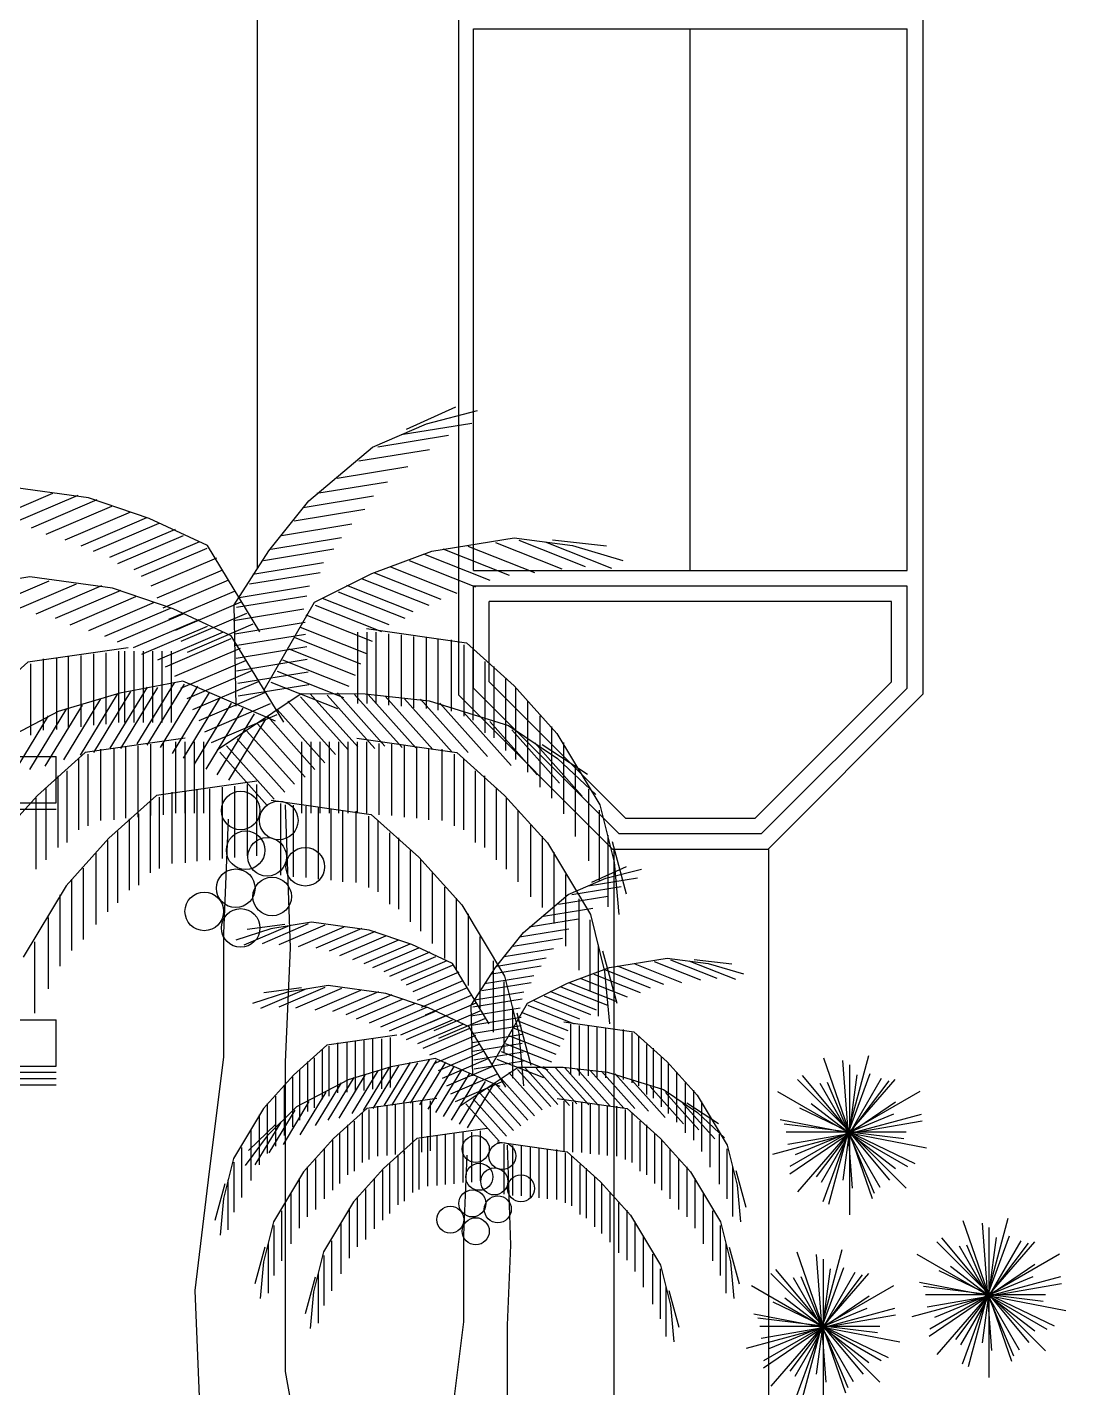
# Model space of a CAD drawing. Header units: millimetres. Extents: x 2200 to 2403, y 2380 to 2511.
# Drawn here: x 2346.65 to 2350.004, y 2467.179 to 2471.573 of the extents above; entities that cross this region are included whole.
import ezdxf

# ---------------------------------------------------------------- set-up
doc = ezdxf.new("R2010")
doc.units = ezdxf.units.MM

msp = doc.modelspace()

# ---------------------------------------------------------------- linework, layer by layer
for p, q in [((2347.39394, 2469.82433), (2347.39394, 2474.66758)), ((2348.04394, 2469.41512), (2348.04394, 2474.66758)), ((2349.54394, 2469.42003), (2349.54394, 2474.66758)), ((2348.54149, 2468.91758), (2348.04394, 2469.41512)), ((2349.04149, 2468.91758), (2349.54394, 2469.42003)), ((2349.04149, 2468.91758), (2348.54149, 2468.91758)), ((2348.54394, 2468.91758), (2348.54394, 2465.76758)), ((2349.04394, 2468.91758), (2349.04394, 2465.76758))]:
    msp.add_line(p, q)
at = {"color": 1}
for p, q in [((2348.09149, 2471.56757), (2349.49149, 2471.56757)), ((2348.09149, 2469.81757), (2348.09149, 2471.56757)), ((2348.79149, 2469.81757), (2348.79149, 2471.56757)), ((2349.49149, 2469.81757), (2349.49149, 2471.56757)), ((2348.09149, 2469.81757), (2349.49149, 2469.81757))]:
    msp.add_line(p, q, dxfattribs=at)
at = {"color": 4}
for p, q in [((2347.87512, 2470.27421), (2348.03462, 2470.34707)), ((2347.93977, 2470.29191), (2348.10424, 2470.33439)), ((2347.76509, 2470.21656), (2347.93977, 2470.29191)), ((2347.85793, 2470.2572), (2348.08559, 2470.29442)), ((2347.78238, 2470.21748), (2348.01004, 2470.2547)), ((2347.55978, 2470.04263), (2347.76509, 2470.21656)), ((2347.72145, 2470.17193), (2347.94911, 2470.20915)), ((2347.65117, 2470.11665), (2347.87884, 2470.15387)), ((2347.58536, 2470.06756), (2347.81302, 2470.10479)), ((2346.73144, 2470.06646), (2346.51937, 2469.97567)), ((2346.84828, 2470.05306), (2346.58169, 2470.08962)), ((2346.81332, 2470.06038), (2346.60125, 2469.96958)), ((2347.54085, 2470.02197), (2347.76851, 2470.05919)), ((2346.87535, 2470.0458), (2346.66328, 2469.955)), ((2346.92249, 2470.02484), (2346.71042, 2469.93405)), ((2347.04418, 2469.98625), (2346.84828, 2470.05306)), ((2347.43036, 2469.8811), (2347.55978, 2470.04263)), ((2347.51232, 2469.97898), (2347.73998, 2470.0162)), ((2346.9831, 2470.00671), (2346.77103, 2469.91592)), ((2347.0352, 2469.98788), (2346.82313, 2469.89709)), ((2347.232, 2469.89923), (2347.04418, 2469.98625)), ((2347.07525, 2469.96976), (2346.86319, 2469.87897)), ((2347.12736, 2469.95093), (2346.91529, 2469.86014)), ((2347.15394, 2469.92999), (2346.94187, 2469.8392)), ((2347.47091, 2469.93115), (2347.69857, 2469.96838)), ((2347.20604, 2469.91116), (2346.99398, 2469.82037)), ((2347.23015, 2469.88915), (2347.01808, 2469.79836)), ((2347.40163, 2469.62025), (2347.232, 2469.89923)), ((2347.41299, 2469.85052), (2347.64065, 2469.88774)), ((2347.43706, 2469.8873), (2347.66472, 2469.92452)), ((2347.95695, 2469.88033), (2348.22248, 2469.92394)), ((2347.99171, 2469.88857), (2348.20611, 2469.80344)), ((2348.0734, 2469.89682), (2348.2878, 2469.81169)), ((2348.1621, 2469.90811), (2348.3765, 2469.82297)), ((2348.22248, 2469.92394), (2348.41104, 2469.89875)), ((2348.23777, 2469.91584), (2348.45217, 2469.83071)), ((2348.323, 2469.91107), (2348.5374, 2469.82593)), ((2348.34649, 2469.91682), (2348.52076, 2469.8973)), ((2348.41104, 2469.89875), (2348.57395, 2469.85062)), ((2347.26098, 2469.85828), (2347.04891, 2469.76748)), ((2347.31859, 2469.70687), (2347.43036, 2469.8811)), ((2347.37913, 2469.80666), (2347.6068, 2469.84388)), ((2347.7629, 2469.80834), (2347.95695, 2469.88033)), ((2347.88352, 2469.85015), (2348.09792, 2469.76501)), ((2347.93009, 2469.87235), (2348.14449, 2469.78721)), ((2346.65865, 2469.79742), (2346.47083, 2469.76723)), ((2346.92524, 2469.76086), (2346.65865, 2469.79742)), ((2347.28047, 2469.81961), (2347.06841, 2469.72881)), ((2347.36794, 2469.77472), (2347.59561, 2469.81194)), ((2347.57745, 2469.71637), (2347.7629, 2469.80834)), ((2347.77183, 2469.81021), (2347.98623, 2469.72508)), ((2347.82341, 2469.83042), (2348.03781, 2469.74528)), ((2346.71943, 2469.78319), (2346.50737, 2469.69239)), ((2346.8084, 2469.77426), (2346.59633, 2469.68347)), ((2346.89028, 2469.76818), (2346.67821, 2469.67738)), ((2346.95231, 2469.75359), (2346.74024, 2469.6628)), ((2347.12114, 2469.69405), (2346.92524, 2469.76086)), ((2347.30032, 2469.78696), (2347.08825, 2469.69617)), ((2347.31875, 2469.75078), (2347.10668, 2469.65998)), ((2347.33409, 2469.73087), (2347.56175, 2469.76809)), ((2347.68069, 2469.77084), (2347.89509, 2469.6857)), ((2347.73227, 2469.79104), (2347.94667, 2469.70591)), ((2346.99945, 2469.73264), (2346.78738, 2469.64184)), ((2347.06006, 2469.71451), (2346.84799, 2469.62372)), ((2347.33966, 2469.71565), (2347.12759, 2469.62486)), ((2347.32522, 2469.38043), (2347.31859, 2469.70687)), ((2347.32557, 2469.69936), (2347.55323, 2469.73659)), ((2347.41528, 2469.43299), (2347.57745, 2469.71637)), ((2347.60308, 2469.72899), (2347.81748, 2469.64385)), ((2347.65467, 2469.7492), (2347.86907, 2469.66406)), ((2347.11216, 2469.69568), (2346.90009, 2469.60488)), ((2347.15221, 2469.67756), (2346.94015, 2469.58677)), ((2347.30896, 2469.60703), (2347.12114, 2469.69405)), ((2347.35809, 2469.67946), (2347.14602, 2469.58867)), ((2347.31612, 2469.65676), (2347.54378, 2469.69398)), ((2347.54957, 2469.67467), (2347.76397, 2469.58953)), ((2347.57957, 2469.70635), (2347.79397, 2469.62122)), ((2347.20432, 2469.65873), (2346.99225, 2469.56794)), ((2347.2309, 2469.63779), (2347.01883, 2469.547)), ((2347.283, 2469.61896), (2347.07094, 2469.52816)), ((2347.379, 2469.64434), (2347.16693, 2469.55355)), ((2347.32043, 2469.61367), (2347.54809, 2469.65089)), ((2347.53111, 2469.6355), (2347.74551, 2469.55036)), ((2347.7163, 2469.61895), (2347.7163, 2469.38826)), ((2347.74525, 2469.63027), (2348.06848, 2469.58413)), ((2347.7463, 2469.61895), (2347.7463, 2469.38826)), ((2347.7763, 2469.61895), (2347.7763, 2469.38826)), ((2347.3071, 2469.59695), (2347.09504, 2469.50616)), ((2347.47859, 2469.32804), (2347.30896, 2469.60703)), ((2347.32121, 2469.57548), (2347.54887, 2469.6127)), ((2347.51213, 2469.60234), (2347.72653, 2469.5172)), ((2347.81682, 2469.61355), (2347.81682, 2469.38286)), ((2347.85734, 2469.61085), (2347.85734, 2469.38016)), ((2347.89786, 2469.60545), (2347.89786, 2469.37477)), ((2347.93838, 2469.60275), (2347.93838, 2469.37207)), ((2347.9762, 2469.59735), (2347.9762, 2469.36667)), ((2348.01942, 2469.59466), (2348.01942, 2469.36397)), ((2348.05994, 2469.57846), (2348.05994, 2469.34778)), ((2348.06848, 2469.58413), (2348.22239, 2469.44572)), ((2346.97566, 2469.56875), (2346.65243, 2469.52261)), ((2346.70148, 2469.53314), (2346.70148, 2469.30245)), ((2346.7447, 2469.53584), (2346.7447, 2469.30515)), ((2346.78252, 2469.54124), (2346.78252, 2469.31055)), ((2346.82304, 2469.54394), (2346.82304, 2469.31325)), ((2346.86356, 2469.54933), (2346.86356, 2469.31865)), ((2346.90408, 2469.55203), (2346.90408, 2469.32135)), ((2346.9446, 2469.55743), (2346.9446, 2469.32675)), ((2346.9646, 2469.55743), (2346.9646, 2469.32675)), ((2346.9946, 2469.55743), (2346.9946, 2469.32675)), ((2347.0246, 2469.55743), (2347.0246, 2469.32675)), ((2347.0546, 2469.55743), (2347.0546, 2469.32675)), ((2347.0846, 2469.55743), (2347.0846, 2469.32675)), ((2347.1146, 2469.55743), (2347.1146, 2469.32675)), ((2347.33794, 2469.56608), (2347.12587, 2469.47528)), ((2347.32508, 2469.53505), (2347.55274, 2469.57227)), ((2347.32629, 2469.49419), (2347.55395, 2469.53141)), ((2347.49467, 2469.56567), (2347.70907, 2469.48054)), ((2348.08966, 2469.56497), (2348.08966, 2469.33428)), ((2346.65243, 2469.52261), (2346.49851, 2469.3842)), ((2346.66096, 2469.51694), (2346.66096, 2469.28626)), ((2347.35743, 2469.52741), (2347.14536, 2469.43661)), ((2347.37728, 2469.49476), (2347.16521, 2469.40397)), ((2347.33017, 2469.45377), (2347.55783, 2469.49099)), ((2347.45724, 2469.49334), (2347.67164, 2469.40821)), ((2347.4747, 2469.53001), (2347.6891, 2469.44487)), ((2348.12748, 2469.52448), (2348.12748, 2469.29379)), ((2348.15719, 2469.50828), (2348.15719, 2469.2776)), ((2347.1522, 2469.46055), (2346.94877, 2469.42228)), ((2347.12414, 2469.45519), (2347.00427, 2469.25809)), ((2347.15654, 2469.45128), (2347.03667, 2469.25418)), ((2347.19958, 2469.44406), (2347.07971, 2469.24696)), ((2347.45234, 2469.33201), (2347.1522, 2469.46055)), ((2347.39571, 2469.45858), (2347.18364, 2469.36778)), ((2347.33138, 2469.41291), (2347.55904, 2469.45013)), ((2347.43726, 2469.45768), (2347.65167, 2469.37254)), ((2348.19501, 2469.4678), (2348.19501, 2469.23711)), ((2348.22239, 2469.44572), (2348.36092, 2469.29193)), ((2346.94877, 2469.42228), (2346.7505, 2469.36286)), ((2346.88716, 2469.40345), (2346.76729, 2469.20635)), ((2346.94051, 2469.41839), (2346.82064, 2469.22129)), ((2346.98364, 2469.42691), (2346.86377, 2469.22982)), ((2347.03699, 2469.44185), (2346.91712, 2469.24475)), ((2347.07079, 2469.44025), (2346.95092, 2469.24315)), ((2347.23791, 2469.4239), (2347.11804, 2469.22681)), ((2347.27302, 2469.40886), (2347.15315, 2469.21177)), ((2347.41662, 2469.42345), (2347.20455, 2469.33266)), ((2347.26324, 2469.23943), (2347.53496, 2469.42046)), ((2347.53238, 2469.41055), (2347.68612, 2469.23857)), ((2347.53496, 2469.42046), (2347.74195, 2469.41986)), ((2347.56352, 2469.42029), (2347.71727, 2469.24831)), ((2347.6187, 2469.41532), (2347.77245, 2469.24334)), ((2347.65165, 2469.42305), (2347.8054, 2469.25107)), ((2347.70683, 2469.41807), (2347.86058, 2469.24609)), ((2347.74195, 2469.41986), (2347.94773, 2469.39753)), ((2347.75078, 2469.41754), (2347.90453, 2469.24556)), ((2347.80596, 2469.41256), (2347.95971, 2469.24058)), ((2347.86855, 2469.40335), (2348.0223, 2469.23137)), ((2347.92013, 2469.40239), (2348.07388, 2469.23041)), ((2348.22743, 2469.43811), (2348.22743, 2469.20742)), ((2346.7505, 2469.36286), (2346.51227, 2469.23775)), ((2346.77675, 2469.37267), (2346.65688, 2469.17557)), ((2346.8273, 2469.38299), (2346.70743, 2469.1859)), ((2347.30905, 2469.39011), (2347.18917, 2469.19302)), ((2347.43505, 2469.38726), (2347.22298, 2469.29647)), ((2347.34647, 2469.37367), (2347.2266, 2469.17658)), ((2347.45735, 2469.36882), (2347.6111, 2469.19684)), ((2347.49137, 2469.39562), (2347.64512, 2469.22364)), ((2347.94773, 2469.39753), (2348.20475, 2469.31788)), ((2347.9825, 2469.38937), (2348.13625, 2469.21739)), ((2348.05927, 2469.36024), (2348.21301, 2469.18826)), ((2348.26525, 2469.39762), (2348.26525, 2469.16694)), ((2346.71779, 2469.3485), (2346.59792, 2469.15141)), ((2347.45596, 2469.35214), (2347.24389, 2469.26135)), ((2347.38249, 2469.35492), (2347.26262, 2469.15783)), ((2347.41992, 2469.33848), (2347.30005, 2469.14138)), ((2347.39355, 2469.32265), (2347.5473, 2469.15067)), ((2347.42556, 2469.34764), (2347.57931, 2469.17566)), ((2348.14366, 2469.3307), (2348.29741, 2469.15872)), ((2348.20475, 2469.31788), (2348.36217, 2469.21107)), ((2348.30577, 2469.34904), (2348.30577, 2469.11835)), ((2348.34358, 2469.31395), (2348.34358, 2469.08326)), ((2347.16036, 2469.27655), (2346.83713, 2469.23041)), ((2347.32774, 2469.27467), (2347.48149, 2469.10269)), ((2347.35975, 2469.29967), (2347.5135, 2469.12769)), ((2347.71446, 2469.27655), (2348.03769, 2469.23041)), ((2348.21481, 2469.3038), (2348.36856, 2469.13182)), ((2348.36092, 2469.29193), (2348.49945, 2469.06124)), ((2346.83713, 2469.23041), (2346.68321, 2469.092)), ((2346.84566, 2469.22474), (2346.84566, 2468.99406)), ((2346.88618, 2469.24094), (2346.88618, 2469.01025)), ((2346.9294, 2469.24364), (2346.9294, 2469.01295)), ((2346.96722, 2469.24904), (2346.96722, 2469.01835)), ((2347.00774, 2469.25173), (2347.00774, 2469.02105)), ((2347.04826, 2469.25713), (2347.04826, 2469.02645)), ((2347.08878, 2469.25983), (2347.08878, 2469.02915)), ((2347.1293, 2469.26523), (2347.1293, 2469.03454)), ((2347.1593, 2469.26523), (2347.1593, 2469.03454)), ((2347.1893, 2469.26523), (2347.1893, 2469.03454)), ((2347.2193, 2469.26523), (2347.2193, 2469.03454)), ((2347.27157, 2469.2317), (2347.42532, 2469.05972)), ((2347.29393, 2469.25169), (2347.44768, 2469.07971)), ((2347.53552, 2469.26523), (2347.53552, 2469.03454)), ((2347.56552, 2469.26523), (2347.56552, 2469.03454)), ((2347.59552, 2469.26523), (2347.59552, 2469.03454)), ((2347.62552, 2469.26523), (2347.62552, 2469.03454)), ((2347.65552, 2469.26523), (2347.65552, 2469.03454)), ((2347.68552, 2469.26523), (2347.68552, 2469.03454)), ((2347.71552, 2469.26523), (2347.71552, 2469.03454)), ((2347.74552, 2469.26523), (2347.74552, 2469.03454)), ((2347.78604, 2469.25983), (2347.78604, 2469.02915)), ((2347.82656, 2469.25713), (2347.82656, 2469.02645)), ((2347.86708, 2469.25173), (2347.86708, 2469.02105)), ((2347.9076, 2469.24904), (2347.9076, 2469.01835)), ((2347.94542, 2469.24364), (2347.94542, 2469.01295)), ((2347.98864, 2469.24094), (2347.98864, 2469.01025)), ((2348.02916, 2469.22474), (2348.02916, 2468.99406)), ((2348.03769, 2469.23041), (2348.19161, 2469.092)), ((2348.28892, 2469.26143), (2348.44267, 2469.08945)), ((2348.3125, 2469.25608), (2348.45967, 2469.16073)), ((2348.3814, 2469.26267), (2348.3814, 2469.03198)), ((2346.81595, 2469.21125), (2346.81595, 2468.98056)), ((2348.05888, 2469.21125), (2348.05888, 2468.98056)), ((2348.36217, 2469.21107), (2348.4864, 2469.09521)), ((2348.41922, 2469.18979), (2348.41922, 2468.95911)), ((2346.74841, 2469.15457), (2346.74841, 2468.92388)), ((2346.77813, 2469.17076), (2346.77813, 2468.94008)), ((2347.39124, 2469.13814), (2347.06801, 2469.092)), ((2348.09669, 2469.17076), (2348.09669, 2468.94008)), ((2348.12641, 2469.15457), (2348.12641, 2468.92388)), ((2346.68321, 2469.092), (2346.54469, 2468.93821)), ((2346.7106, 2469.11408), (2346.7106, 2468.8834)), ((2347.06801, 2469.092), (2346.91409, 2468.95359)), ((2347.11706, 2469.10253), (2347.11706, 2468.87184)), ((2347.16028, 2469.10523), (2347.16028, 2468.87454)), ((2347.1981, 2469.11062), (2347.1981, 2468.87994)), ((2347.23862, 2469.11332), (2347.23862, 2468.88264)), ((2347.27914, 2469.11872), (2347.27914, 2468.88804)), ((2347.31966, 2469.12142), (2347.31966, 2468.89074)), ((2347.36018, 2469.12682), (2347.36018, 2468.89613)), ((2347.39018, 2469.12682), (2347.39018, 2468.89613)), ((2348.16423, 2469.11408), (2348.16423, 2468.8834)), ((2348.19161, 2469.092), (2348.33013, 2468.93821)), ((2348.46244, 2469.11152), (2348.46244, 2468.88083)), ((2346.67818, 2469.08439), (2346.67818, 2468.8537)), ((2347.04682, 2469.07284), (2347.04682, 2468.84215)), ((2347.07654, 2469.08633), (2347.07654, 2468.85565)), ((2347.43741, 2469.07662), (2347.76064, 2469.03049)), ((2347.46847, 2469.0653), (2347.46847, 2468.83462)), ((2347.48359, 2469.06124), (2347.49898, 2468.59987)), ((2347.50899, 2469.0599), (2347.50899, 2468.82922)), ((2347.54951, 2469.05721), (2347.54951, 2468.82652)), ((2347.59003, 2469.05181), (2347.59003, 2468.82112)), ((2347.63055, 2469.04911), (2347.63055, 2468.81842)), ((2348.19664, 2469.08439), (2348.19664, 2468.8537)), ((2348.49945, 2469.06124), (2348.54562, 2468.8767)), ((2343.49394, 2469.04758), (2346.74394, 2469.04758)), ((2346.97929, 2469.01616), (2346.97929, 2468.78547)), ((2347.00901, 2469.03235), (2347.00901, 2468.80167)), ((2347.29889, 2469.01511), (2347.28349, 2468.64601)), ((2347.66837, 2469.04371), (2347.66837, 2468.81303)), ((2347.71159, 2469.04101), (2347.71159, 2468.81033)), ((2347.75211, 2469.02482), (2347.75211, 2468.79413)), ((2347.76064, 2469.03049), (2347.91456, 2468.89208)), ((2347.78182, 2469.01132), (2347.78182, 2468.78064)), ((2348.23446, 2469.0439), (2348.23446, 2468.81322)), ((2348.49756, 2469.04404), (2348.49756, 2468.81335)), ((2346.94147, 2468.97567), (2346.94147, 2468.74498)), ((2347.81964, 2468.97083), (2347.81964, 2468.74015)), ((2348.27498, 2468.99532), (2348.27498, 2468.76463)), ((2348.3128, 2468.96023), (2348.3128, 2468.72955)), ((2348.52457, 2468.96307), (2348.52457, 2468.73238)), ((2346.91409, 2468.95359), (2346.77556, 2468.7998)), ((2346.90906, 2468.94598), (2346.90906, 2468.71529)), ((2347.84936, 2468.95464), (2347.84936, 2468.72395)), ((2348.33013, 2468.93821), (2348.46866, 2468.70753)), ((2348.53859, 2468.94336), (2348.58476, 2468.77419)), ((2346.87124, 2468.90549), (2346.87124, 2468.67481)), ((2347.88718, 2468.91415), (2347.88718, 2468.68347)), ((2347.91456, 2468.89208), (2348.05308, 2468.73828)), ((2347.91959, 2468.88446), (2347.91959, 2468.65378)), ((2348.35062, 2468.90895), (2348.35062, 2468.67826)), ((2348.54562, 2468.8767), (2348.56101, 2468.70753)), ((2346.83072, 2468.85691), (2346.83072, 2468.62622)), ((2347.95741, 2468.84398), (2347.95741, 2468.61329)), ((2348.38844, 2468.83607), (2348.38844, 2468.60539)), ((2348.4736, 2468.8117), (2348.58525, 2468.86271)), ((2348.51885, 2468.82409), (2348.63398, 2468.85383)), ((2346.77556, 2468.7998), (2346.63704, 2468.56912)), ((2346.7929, 2468.82182), (2346.7929, 2468.59114)), ((2347.99793, 2468.79539), (2347.99793, 2468.56471)), ((2348.39658, 2468.77135), (2348.51885, 2468.82409)), ((2348.40868, 2468.77199), (2348.56804, 2468.79804)), ((2348.46156, 2468.7998), (2348.62093, 2468.82585)), ((2346.75508, 2468.77054), (2346.75508, 2468.53985)), ((2348.03575, 2468.7603), (2348.03575, 2468.52962)), ((2348.25286, 2468.64959), (2348.39658, 2468.77135)), ((2348.36603, 2468.74011), (2348.52539, 2468.76616)), ((2348.43166, 2468.7578), (2348.43166, 2468.52711)), ((2346.71726, 2468.69766), (2346.71726, 2468.46698)), ((2348.05308, 2468.73828), (2348.19161, 2468.5076)), ((2348.07357, 2468.70902), (2348.07357, 2468.47834)), ((2348.31683, 2468.70141), (2348.4762, 2468.72746)), ((2348.46866, 2468.70753), (2348.51484, 2468.52298)), ((2347.43672, 2468.66136), (2347.32362, 2468.62466)), ((2347.4981, 2468.67161), (2347.34965, 2468.60806)), ((2347.48156, 2468.6752), (2347.35997, 2468.6583)), ((2347.55765, 2468.67654), (2347.4092, 2468.61298)), ((2347.5682, 2468.68249), (2347.43672, 2468.66136)), ((2347.61074, 2468.67253), (2347.4623, 2468.60897)), ((2347.67302, 2468.66628), (2347.52457, 2468.60272)), ((2347.75481, 2468.6569), (2347.5682, 2468.68249)), ((2347.73034, 2468.66202), (2347.58189, 2468.59847)), ((2347.89194, 2468.61013), (2347.75481, 2468.6569)), ((2348.23961, 2468.63513), (2348.39897, 2468.66119)), ((2348.27076, 2468.66705), (2348.43013, 2468.69311)), ((2348.46678, 2468.69032), (2348.46678, 2468.45964)), ((2346.67404, 2468.61939), (2346.67404, 2468.3887)), ((2347.28349, 2468.64601), (2347.28349, 2468.24616)), ((2347.77376, 2468.65181), (2347.62531, 2468.58826)), ((2347.80675, 2468.63714), (2347.65831, 2468.57359)), ((2347.84918, 2468.62445), (2347.70074, 2468.5609)), ((2347.88565, 2468.61127), (2347.73721, 2468.54772)), ((2348.02341, 2468.54921), (2347.89194, 2468.61013)), ((2348.11139, 2468.63615), (2348.11139, 2468.40546)), ((2348.16226, 2468.53653), (2348.25286, 2468.64959)), ((2348.21964, 2468.60504), (2348.379, 2468.6311)), ((2348.49379, 2468.60935), (2348.49379, 2468.37866)), ((2347.49898, 2468.59987), (2347.48359, 2468.23078)), ((2347.91369, 2468.59859), (2347.76524, 2468.53504)), ((2347.95016, 2468.58541), (2347.80172, 2468.52185)), ((2347.96877, 2468.57075), (2347.82032, 2468.50719)), ((2348.16695, 2468.54086), (2348.32632, 2468.56692)), ((2348.19065, 2468.57156), (2348.35001, 2468.59762)), ((2348.5078, 2468.58964), (2348.55398, 2468.42047)), ((2348.53088, 2468.53599), (2348.71675, 2468.56652)), ((2348.71675, 2468.56652), (2348.84874, 2468.54888)), ((2348.00524, 2468.55757), (2347.8568, 2468.49401)), ((2348.02211, 2468.54216), (2347.87367, 2468.47861)), ((2348.0437, 2468.52055), (2347.89525, 2468.45699)), ((2348.14215, 2468.35393), (2348.02341, 2468.54921)), ((2348.08403, 2468.41456), (2348.16226, 2468.53653)), ((2348.1501, 2468.51512), (2348.30947, 2468.54117)), ((2348.15461, 2468.55787), (2348.15461, 2468.32719)), ((2348.39504, 2468.4856), (2348.53088, 2468.53599)), ((2348.51208, 2468.5304), (2348.66216, 2468.4708)), ((2348.51484, 2468.52298), (2348.53023, 2468.35381)), ((2348.55521, 2468.54176), (2348.70529, 2468.48216)), ((2348.61239, 2468.54753), (2348.76247, 2468.48794)), ((2348.67448, 2468.55543), (2348.82456, 2468.49584)), ((2348.72745, 2468.56085), (2348.87753, 2468.50125)), ((2348.78711, 2468.5575), (2348.93719, 2468.49791)), ((2348.80355, 2468.56153), (2348.92554, 2468.54786)), ((2348.84874, 2468.54888), (2348.96278, 2468.51519)), ((2347.62207, 2468.47795), (2347.49059, 2468.45682)), ((2347.80868, 2468.45236), (2347.62207, 2468.47795)), ((2348.05734, 2468.49348), (2347.9089, 2468.42993)), ((2348.11857, 2468.46206), (2348.27794, 2468.48812)), ((2348.12641, 2468.48442), (2348.28577, 2468.51047)), ((2348.18973, 2468.4904), (2348.18973, 2468.25971)), ((2348.19161, 2468.5076), (2348.23779, 2468.32305)), ((2348.26523, 2468.42122), (2348.39504, 2468.4856)), ((2348.40129, 2468.4869), (2348.55137, 2468.42731)), ((2348.4374, 2468.50105), (2348.58748, 2468.44145)), ((2348.47948, 2468.51486), (2348.62956, 2468.45527)), ((2347.49059, 2468.45682), (2347.37749, 2468.42012)), ((2347.55197, 2468.46707), (2347.40352, 2468.40351)), ((2347.53543, 2468.47066), (2347.41384, 2468.45376)), ((2347.61152, 2468.47199), (2347.46307, 2468.40844)), ((2347.66462, 2468.46799), (2347.51617, 2468.40443)), ((2347.72689, 2468.46174), (2347.57845, 2468.39818)), ((2347.78421, 2468.45748), (2347.63576, 2468.39392)), ((2347.82763, 2468.44727), (2347.67918, 2468.38372)), ((2347.86063, 2468.4326), (2347.71218, 2468.36905)), ((2347.94581, 2468.40559), (2347.80868, 2468.45236)), ((2348.07124, 2468.47063), (2347.92279, 2468.40708)), ((2348.08414, 2468.4453), (2347.93569, 2468.38174)), ((2348.08891, 2468.40931), (2348.24827, 2468.43537)), ((2348.09488, 2468.43136), (2348.25424, 2468.45742)), ((2348.31928, 2468.44419), (2348.46936, 2468.3846)), ((2348.33749, 2468.45934), (2348.48757, 2468.39975)), ((2348.3736, 2468.47349), (2348.52368, 2468.41389)), ((2347.90305, 2468.41991), (2347.75461, 2468.35636)), ((2347.93953, 2468.40673), (2347.79108, 2468.34318)), ((2347.96756, 2468.39405), (2347.81912, 2468.3305)), ((2348.07728, 2468.34467), (2347.94581, 2468.40559)), ((2348.09877, 2468.42071), (2347.95033, 2468.35716)), ((2348.11167, 2468.39538), (2347.96323, 2468.33183)), ((2348.0823, 2468.37949), (2348.24166, 2468.40554)), ((2348.08866, 2468.18606), (2348.08403, 2468.41456)), ((2348.15171, 2468.22285), (2348.26523, 2468.42122)), ((2348.21674, 2468.40942), (2348.21674, 2468.17874)), ((2348.23075, 2468.38971), (2348.27693, 2468.22054)), ((2348.24571, 2468.39202), (2348.39579, 2468.33243)), ((2348.26671, 2468.4142), (2348.41679, 2468.35461)), ((2348.28317, 2468.43005), (2348.43325, 2468.37045)), ((2348.00403, 2468.38087), (2347.85559, 2468.31731)), ((2348.02264, 2468.36621), (2347.8742, 2468.30265)), ((2348.05911, 2468.35303), (2347.91067, 2468.28947)), ((2348.12631, 2468.37079), (2347.97787, 2468.30724)), ((2348.08532, 2468.34933), (2348.24468, 2468.37538)), ((2348.08586, 2468.32259), (2348.24522, 2468.34864)), ((2348.23279, 2468.3646), (2348.38287, 2468.30501)), ((2348.38269, 2468.36094), (2348.60895, 2468.32865)), ((2348.40443, 2468.35302), (2348.40443, 2468.19154)), ((2348.43279, 2468.34924), (2348.43279, 2468.18776)), ((2348.46115, 2468.34735), (2348.46115, 2468.18587)), ((2347.84397, 2468.31788), (2347.61771, 2468.28559)), ((2347.76551, 2468.30429), (2347.76551, 2468.14281)), ((2347.79387, 2468.30618), (2347.79387, 2468.1447)), ((2347.82223, 2468.30996), (2347.82223, 2468.14848)), ((2348.07599, 2468.33762), (2347.92754, 2468.27407)), ((2348.09757, 2468.31601), (2347.94912, 2468.25245)), ((2348.19602, 2468.14939), (2348.07728, 2468.34467)), ((2348.08857, 2468.29429), (2348.24793, 2468.32035)), ((2348.20728, 2468.31573), (2348.35736, 2468.25613)), ((2348.21951, 2468.34139), (2348.36959, 2468.2818)), ((2348.23779, 2468.32305), (2348.25318, 2468.15388)), ((2348.48952, 2468.34357), (2348.48952, 2468.18209)), ((2348.51788, 2468.34168), (2348.51788, 2468.1802)), ((2348.54436, 2468.3379), (2348.54436, 2468.17642)), ((2348.57461, 2468.33601), (2348.57461, 2468.17454)), ((2348.60297, 2468.32468), (2348.60297, 2468.1632)), ((2348.60895, 2468.32865), (2348.71669, 2468.23176)), ((2348.62377, 2468.31523), (2348.62377, 2468.15375)), ((2347.61771, 2468.28559), (2347.50997, 2468.1887)), ((2347.60289, 2468.27217), (2347.60289, 2468.11069)), ((2347.62369, 2468.28162), (2347.62369, 2468.12014)), ((2347.65205, 2468.29295), (2347.65205, 2468.13147)), ((2347.6823, 2468.29484), (2347.6823, 2468.13336)), ((2347.70878, 2468.29862), (2347.70878, 2468.13714)), ((2347.73714, 2468.30051), (2347.73714, 2468.13903)), ((2348.11121, 2468.28894), (2347.96277, 2468.22539)), ((2348.12511, 2468.26609), (2347.97666, 2468.20254)), ((2348.08942, 2468.26569), (2348.24878, 2468.29175)), ((2348.09213, 2468.23739), (2348.25149, 2468.26345)), ((2348.18108, 2468.2651), (2348.33116, 2468.2055)), ((2348.1933, 2468.29076), (2348.34338, 2468.23117)), ((2348.65025, 2468.28689), (2348.65025, 2468.12541)), ((2348.67105, 2468.27555), (2348.67105, 2468.11408)), ((2347.28349, 2468.24616), (2347.23732, 2467.87706)), ((2347.48359, 2468.23078), (2347.48359, 2467.76941)), ((2347.55561, 2468.23249), (2347.55561, 2468.07101)), ((2347.57641, 2468.24383), (2347.57641, 2468.08235)), ((2347.82515, 2468.21535), (2347.68636, 2468.17376)), ((2347.84956, 2468.21859), (2347.76565, 2468.08063)), ((2347.8869, 2468.22905), (2347.80299, 2468.09108)), ((2347.96755, 2468.24214), (2347.82515, 2468.21535)), ((2347.91057, 2468.22793), (2347.82666, 2468.08996)), ((2347.94791, 2468.23839), (2347.864, 2468.10042)), ((2347.97059, 2468.23565), (2347.88668, 2468.09768)), ((2348.00072, 2468.2306), (2347.91681, 2468.09263)), ((2348.02755, 2468.21649), (2347.94364, 2468.07852)), ((2348.17765, 2468.15216), (2347.96755, 2468.24214)), ((2348.13801, 2468.24076), (2347.98956, 2468.1772)), ((2348.15265, 2468.21617), (2348.0042, 2468.15262)), ((2348.04528, 2468.08736), (2348.23548, 2468.21408)), ((2348.09298, 2468.20879), (2348.25234, 2468.23485)), ((2348.1671, 2468.24013), (2348.31718, 2468.18053)), ((2348.23548, 2468.21408), (2348.38038, 2468.21366)), ((2348.25548, 2468.21396), (2348.3631, 2468.09357)), ((2348.31717, 2468.21589), (2348.42479, 2468.0955)), ((2348.38038, 2468.21366), (2348.52442, 2468.19803)), ((2348.69752, 2468.24721), (2348.69752, 2468.08573)), ((2348.71669, 2468.23176), (2348.81366, 2468.12411)), ((2348.72021, 2468.22643), (2348.72021, 2468.06495)), ((2349.37938, 2467.78857), (2349.22232, 2468.24308)), ((2349.23932, 2467.7719), (2349.36771, 2468.25185)), ((2349.31552, 2467.82344), (2349.28447, 2468.23552)), ((2349.30564, 2468.22145), (2349.30564, 2467.73708)), ((2343.49394, 2468.19758), (2346.74394, 2468.19758)), ((2343.49394, 2468.17758), (2346.74394, 2468.17758)), ((2347.50997, 2468.1887), (2347.413, 2468.08105)), ((2347.50645, 2468.18337), (2347.50645, 2468.02189)), ((2347.68636, 2468.17376), (2347.5196, 2468.08618)), ((2347.52914, 2468.20415), (2347.52914, 2468.04267)), ((2347.70474, 2468.18062), (2347.62083, 2468.04266)), ((2347.74012, 2468.18785), (2347.65621, 2468.04989)), ((2347.78203, 2468.20217), (2347.69812, 2468.0642)), ((2347.81937, 2468.21263), (2347.73546, 2468.07466)), ((2348.05213, 2468.20596), (2347.96822, 2468.06799)), ((2348.07735, 2468.19284), (2347.99344, 2468.05487)), ((2348.16555, 2468.19084), (2348.0171, 2468.12729)), ((2348.10354, 2468.18133), (2348.01963, 2468.04336)), ((2348.18116, 2468.17793), (2348.28878, 2468.05755)), ((2348.20497, 2468.19669), (2348.3126, 2468.0763)), ((2348.23368, 2468.20714), (2348.3413, 2468.08675)), ((2348.2941, 2468.21048), (2348.40173, 2468.09009)), ((2348.35579, 2468.2124), (2348.46342, 2468.09202)), ((2348.38656, 2468.21203), (2348.49418, 2468.09165)), ((2348.42518, 2468.20855), (2348.53281, 2468.08816)), ((2348.469, 2468.2021), (2348.57662, 2468.08171)), ((2348.5051, 2468.20143), (2348.61273, 2468.08105)), ((2348.52442, 2468.19803), (2348.70434, 2468.14227)), ((2348.54876, 2468.19231), (2348.65639, 2468.07193)), ((2348.6025, 2468.17193), (2348.71012, 2468.05154)), ((2348.74669, 2468.19809), (2348.74669, 2468.03661)), ((2349.13737, 2468.1744), (2349.48882, 2467.82324)), ((2349.45247, 2468.1744), (2349.13737, 2467.81113)), ((2349.43588, 2467.84945), (2349.1537, 2468.18756)), ((2349.19908, 2467.85974), (2349.43353, 2468.17028)), ((2349.40829, 2468.1777), (2349.21438, 2467.84184)), ((2349.37149, 2468.1929), (2349.21977, 2467.77947)), ((2349.28457, 2467.84921), (2349.32981, 2468.1894)), ((2343.49394, 2468.15758), (2346.74394, 2468.15758)), ((2347.47997, 2468.15503), (2347.47997, 2467.99355)), ((2347.61434, 2468.13388), (2347.53043, 2467.99591)), ((2347.66347, 2468.16371), (2347.57956, 2468.02574)), ((2348.18018, 2468.16625), (2348.03174, 2468.1027)), ((2348.12876, 2468.1682), (2348.04485, 2468.03023)), ((2348.15496, 2468.15669), (2348.07105, 2468.01872)), ((2348.11284, 2468.12952), (2348.22046, 2468.00914)), ((2348.1365, 2468.14561), (2348.24412, 2468.02522)), ((2348.15891, 2468.1631), (2348.26653, 2468.04272)), ((2348.66157, 2468.15124), (2348.7692, 2468.03086)), ((2348.70434, 2468.14227), (2348.81453, 2468.0675)), ((2348.71138, 2468.13241), (2348.819, 2468.01203)), ((2348.77505, 2468.16408), (2348.77505, 2468.0026)), ((2348.80152, 2468.13952), (2348.80152, 2467.97804)), ((2349.49353, 2467.8922), (2349.07406, 2468.13438)), ((2349.11445, 2467.89411), (2349.53392, 2468.13629)), ((2349.40432, 2467.82518), (2349.21041, 2468.16103)), ((2349.23356, 2468.16533), (2349.38528, 2467.80703)), ((2347.5196, 2468.08618), (2347.42486, 2467.9926)), ((2347.42514, 2468.09646), (2347.42514, 2467.93498)), ((2347.45161, 2468.12102), (2347.45161, 2467.95954)), ((2347.56002, 2468.10279), (2347.47611, 2467.96482)), ((2347.97326, 2468.11334), (2347.74701, 2468.08105)), ((2347.78134, 2468.08841), (2347.78134, 2467.92693)), ((2347.8116, 2468.0903), (2347.8116, 2467.92882)), ((2347.83807, 2468.09408), (2347.83807, 2467.9326)), ((2347.86643, 2468.09597), (2347.86643, 2467.93449)), ((2347.8948, 2468.09975), (2347.8948, 2467.93827)), ((2347.92316, 2468.10164), (2347.92316, 2467.94016)), ((2347.95152, 2468.10542), (2347.95152, 2467.94394)), ((2348.06677, 2468.09594), (2348.17439, 2467.97555)), ((2348.09043, 2468.11203), (2348.19806, 2467.99164)), ((2348.36114, 2468.11334), (2348.5874, 2468.08105)), ((2348.38288, 2468.10542), (2348.38288, 2467.94394)), ((2348.41124, 2468.10164), (2348.41124, 2467.94016)), ((2348.43961, 2468.09975), (2348.43961, 2467.93827)), ((2348.46797, 2468.09597), (2348.46797, 2467.93449)), ((2348.49633, 2468.09408), (2348.49633, 2467.9326)), ((2348.52281, 2468.0903), (2348.52281, 2467.92882)), ((2348.55306, 2468.08841), (2348.55306, 2467.92693)), ((2348.76325, 2468.10276), (2348.87088, 2467.98237)), ((2348.77976, 2468.09901), (2348.88278, 2468.03227)), ((2348.81366, 2468.12411), (2348.91063, 2467.96263)), ((2348.828, 2468.10362), (2348.828, 2467.94214)), ((2349.45419, 2468.10166), (2349.11284, 2467.86873)), ((2349.14391, 2468.08265), (2349.51631, 2467.90349)), ((2349.1817, 2468.09656), (2349.45369, 2467.88729)), ((2347.413, 2468.08105), (2347.31604, 2467.91957)), ((2347.39866, 2468.06056), (2347.39866, 2467.89908)), ((2347.51447, 2468.07521), (2347.43056, 2467.93724)), ((2347.74701, 2468.08105), (2347.63926, 2467.98416)), ((2347.7057, 2468.03929), (2347.7057, 2467.87781)), ((2347.73218, 2468.06763), (2347.73218, 2467.90615)), ((2347.75298, 2468.07708), (2347.75298, 2467.9156)), ((2348.58143, 2468.07708), (2348.58143, 2467.9156)), ((2348.5874, 2468.08105), (2348.69514, 2467.98416)), ((2348.60223, 2468.06763), (2348.60223, 2467.90615)), ((2348.6287, 2468.03929), (2348.6287, 2467.87781)), ((2348.81453, 2468.0675), (2348.90149, 2467.9864)), ((2348.85447, 2468.05261), (2348.85447, 2467.89113)), ((2349.53692, 2468.06145), (2349.05708, 2467.93266)), ((2349.08178, 2468.04478), (2349.55393, 2467.95354)), ((2349.10625, 2467.96541), (2349.54015, 2468.04073)), ((2349.44734, 2468.06198), (2349.13012, 2467.93106)), ((2347.45332, 2468.02991), (2347.36417, 2467.94553)), ((2347.37219, 2468.00955), (2347.37219, 2467.84807)), ((2347.46886, 2468.0366), (2347.38495, 2467.89864)), ((2347.65843, 2467.99961), (2347.65843, 2467.83813)), ((2347.6849, 2468.02795), (2347.6849, 2467.86647)), ((2348.13488, 2468.01645), (2347.90862, 2467.98416)), ((2347.97321, 2467.99341), (2347.97321, 2467.83193)), ((2347.99968, 2467.99719), (2347.99968, 2467.83571)), ((2348.02805, 2467.99908), (2348.02805, 2467.8376)), ((2348.05641, 2468.00286), (2348.05641, 2467.84138)), ((2348.08477, 2468.00475), (2348.08477, 2467.84327)), ((2348.11314, 2468.00853), (2348.11314, 2467.84705)), ((2348.6495, 2468.02795), (2348.6495, 2467.86647)), ((2348.67597, 2467.99961), (2348.67597, 2467.83813)), ((2348.88472, 2467.99782), (2348.88472, 2467.83634)), ((2349.48097, 2467.98268), (2349.09481, 2468.03044)), ((2349.10101, 2468.00488), (2349.48882, 2468.00488)), ((2347.34194, 2467.95476), (2347.34194, 2467.79328)), ((2347.42486, 2467.9926), (2347.35412, 2467.89703)), ((2347.63926, 2467.98416), (2347.54229, 2467.8765)), ((2347.60927, 2467.95049), (2347.60927, 2467.78901)), ((2347.63574, 2467.97883), (2347.63574, 2467.81735)), ((2347.90862, 2467.98416), (2347.80088, 2467.88727)), ((2347.89379, 2467.97074), (2347.89379, 2467.80926)), ((2347.91459, 2467.98019), (2347.91459, 2467.81871)), ((2347.94295, 2467.99152), (2347.94295, 2467.83005)), ((2348.1672, 2467.97339), (2348.39346, 2467.9411)), ((2348.18894, 2467.96547), (2348.18894, 2467.80399)), ((2348.19952, 2467.96263), (2348.2103, 2467.63967)), ((2348.21731, 2467.96169), (2348.21731, 2467.80021)), ((2348.24567, 2467.9598), (2348.24567, 2467.79832)), ((2348.27403, 2467.95602), (2348.27403, 2467.79454)), ((2348.3024, 2467.95413), (2348.3024, 2467.79265)), ((2348.32887, 2467.95035), (2348.32887, 2467.78887)), ((2348.69514, 2467.98416), (2348.79211, 2467.8765)), ((2348.69866, 2467.97883), (2348.69866, 2467.81735)), ((2348.72514, 2467.95049), (2348.72514, 2467.78901)), ((2348.90931, 2467.95058), (2348.90931, 2467.7891)), ((2348.91063, 2467.96263), (2348.94295, 2467.83344)), ((2347.31604, 2467.91957), (2347.28371, 2467.79038)), ((2347.31735, 2467.90752), (2347.31735, 2467.74604)), ((2347.5809, 2467.91648), (2347.5809, 2467.755)), ((2347.84652, 2467.93106), (2347.84652, 2467.76959)), ((2347.86732, 2467.9424), (2347.86732, 2467.78092)), ((2348.07023, 2467.93033), (2348.05946, 2467.67196)), ((2348.35913, 2467.94846), (2348.35913, 2467.78698)), ((2348.38749, 2467.93713), (2348.38749, 2467.77565)), ((2348.39346, 2467.9411), (2348.5012, 2467.84421)), ((2348.40829, 2467.92768), (2348.40829, 2467.7662)), ((2348.7535, 2467.91648), (2348.7535, 2467.755)), ((2347.23732, 2467.87706), (2347.19114, 2467.49259)), ((2347.54229, 2467.8765), (2347.44533, 2467.71502)), ((2347.55443, 2467.89192), (2347.55443, 2467.73044)), ((2347.80088, 2467.88727), (2347.70391, 2467.77962)), ((2347.79735, 2467.88194), (2347.79735, 2467.72046)), ((2347.82004, 2467.90272), (2347.82004, 2467.74124)), ((2348.43476, 2467.89934), (2348.43476, 2467.73786)), ((2348.45556, 2467.888), (2348.45556, 2467.72652)), ((2348.77997, 2467.89192), (2348.77997, 2467.73044)), ((2348.79211, 2467.8765), (2348.88908, 2467.71502)), ((2348.92821, 2467.8939), (2348.92821, 2467.73242)), ((2348.93802, 2467.88011), (2348.97035, 2467.76169)), ((2347.28864, 2467.83704), (2347.25631, 2467.71863)), ((2347.29845, 2467.85084), (2347.29845, 2467.68936)), ((2347.52796, 2467.85602), (2347.52796, 2467.69454)), ((2347.74252, 2467.81959), (2347.74252, 2467.65811)), ((2347.77088, 2467.8536), (2347.77088, 2467.69212)), ((2348.48204, 2467.85966), (2348.48204, 2467.69818)), ((2348.5012, 2467.84421), (2348.59817, 2467.73656)), ((2348.50473, 2467.83888), (2348.50473, 2467.6774)), ((2348.80645, 2467.85602), (2348.80645, 2467.69454)), ((2348.94295, 2467.83344), (2348.95372, 2467.71502)), ((2347.28371, 2467.79038), (2347.27294, 2467.67196)), ((2347.50148, 2467.80501), (2347.50148, 2467.64353)), ((2347.70391, 2467.77962), (2347.60694, 2467.61814)), ((2347.71604, 2467.79503), (2347.71604, 2467.63355)), ((2348.5312, 2467.81054), (2348.5312, 2467.64906)), ((2348.55956, 2467.77653), (2348.55956, 2467.61505)), ((2348.83292, 2467.80501), (2348.83292, 2467.64353)), ((2347.47123, 2467.75022), (2347.47123, 2467.58874)), ((2347.48359, 2467.76941), (2347.48359, 2467.5541)), ((2347.68957, 2467.75913), (2347.68957, 2467.59765)), ((2348.58604, 2467.75197), (2348.58604, 2467.59049)), ((2348.59817, 2467.73656), (2348.69514, 2467.57508)), ((2348.86317, 2467.75022), (2348.86317, 2467.58874)), ((2347.44533, 2467.71502), (2347.413, 2467.58584)), ((2347.44665, 2467.70298), (2347.44665, 2467.5415)), ((2347.6631, 2467.70812), (2347.6631, 2467.54664)), ((2348.61251, 2467.71607), (2348.61251, 2467.55459)), ((2348.88776, 2467.70298), (2348.88776, 2467.5415)), ((2348.88908, 2467.71502), (2348.9214, 2467.58584)), ((2349.82948, 2467.26379), (2349.67242, 2467.71831)), ((2349.68943, 2467.24713), (2349.81781, 2467.72708)), ((2349.76562, 2467.29867), (2349.73457, 2467.71075)), ((2349.75574, 2467.69667), (2349.75574, 2467.21231)), ((2347.42774, 2467.6463), (2347.42774, 2467.48482)), ((2347.63284, 2467.65333), (2347.63284, 2467.49185)), ((2348.05946, 2467.67196), (2348.05946, 2467.39207)), ((2348.63898, 2467.66506), (2348.63898, 2467.50358)), ((2348.90667, 2467.6463), (2348.90667, 2467.48482)), ((2349.90257, 2467.64963), (2349.58747, 2467.28636)), ((2349.58747, 2467.64963), (2349.93892, 2467.29847)), ((2349.88598, 2467.32468), (2349.6038, 2467.66278)), ((2349.64918, 2467.33497), (2349.88363, 2467.64551)), ((2349.85839, 2467.65293), (2349.66448, 2467.31707)), ((2349.82159, 2467.66812), (2349.66987, 2467.25469)), ((2349.73467, 2467.32444), (2349.77991, 2467.66463)), ((2347.41793, 2467.6325), (2347.3856, 2467.51409)), ((2347.60694, 2467.61814), (2347.57462, 2467.48895)), ((2347.60826, 2467.60609), (2347.60826, 2467.44461)), ((2348.2103, 2467.63967), (2348.19952, 2467.3813)), ((2348.66924, 2467.61027), (2348.66924, 2467.44879)), ((2348.91647, 2467.6325), (2348.9488, 2467.51409)), ((2349.29385, 2467.16178), (2349.1368, 2467.6163)), ((2349.1538, 2467.14512), (2349.28219, 2467.62506)), ((2349.22999, 2467.19666), (2349.19894, 2467.60874)), ((2349.94363, 2467.36743), (2349.52416, 2467.60961)), ((2349.56455, 2467.36934), (2349.98402, 2467.61152)), ((2349.85442, 2467.30041), (2349.66051, 2467.63626)), ((2349.68366, 2467.64056), (2349.83538, 2467.28226)), ((2347.413, 2467.58584), (2347.40223, 2467.46742)), ((2347.48359, 2467.5541), (2347.48359, 2467.23114)), ((2348.69382, 2467.56303), (2348.69382, 2467.40155)), ((2348.69514, 2467.57508), (2348.72746, 2467.44589)), ((2348.9214, 2467.58584), (2348.93217, 2467.46742)), ((2349.35035, 2467.22266), (2349.06817, 2467.56077)), ((2349.28596, 2467.56611), (2349.13424, 2467.15268)), ((2349.19905, 2467.22243), (2349.24428, 2467.56262)), ((2349.22012, 2467.59466), (2349.22012, 2467.1103)), ((2349.90429, 2467.57689), (2349.56294, 2467.34396)), ((2349.59401, 2467.55788), (2349.96641, 2467.37872)), ((2349.6318, 2467.57179), (2349.90379, 2467.36252)), ((2347.57954, 2467.53562), (2347.54722, 2467.4172)), ((2347.58935, 2467.54941), (2347.58935, 2467.38793)), ((2349.36694, 2467.54762), (2349.05184, 2467.18435)), ((2349.05184, 2467.54762), (2349.4033, 2467.19646)), ((2349.11356, 2467.23295), (2349.348, 2467.5435)), ((2349.31879, 2467.19839), (2349.12489, 2467.53425)), ((2349.32276, 2467.55091), (2349.12886, 2467.21506)), ((2349.14803, 2467.53855), (2349.29975, 2467.18024)), ((2349.98702, 2467.53668), (2349.50718, 2467.40789)), ((2349.53188, 2467.52001), (2350.00403, 2467.42876)), ((2349.55635, 2467.44063), (2349.99025, 2467.51596)), ((2349.89745, 2467.5372), (2349.58022, 2467.40629)), ((2347.19114, 2467.49259), (2347.20653, 2467.12349)), ((2347.57462, 2467.48895), (2347.56384, 2467.37053)), ((2348.71273, 2467.50635), (2348.71273, 2467.34487)), ((2348.72254, 2467.49256), (2348.75486, 2467.37414)), ((2349.408, 2467.26541), (2348.98853, 2467.50759)), ((2349.36866, 2467.47488), (2349.02732, 2467.24195)), ((2349.02892, 2467.26732), (2349.44839, 2467.5095)), ((2349.09617, 2467.46978), (2349.36817, 2467.26051)), ((2349.93107, 2467.45791), (2349.54491, 2467.50567)), ((2349.55111, 2467.4801), (2349.93892, 2467.4801)), ((2348.72746, 2467.44589), (2348.73824, 2467.32747)), ((2349.4514, 2467.43466), (2348.97156, 2467.30588)), ((2349.36182, 2467.43519), (2349.04459, 2467.30427)), ((2349.05838, 2467.45586), (2349.43078, 2467.27671)), ((2348.05946, 2467.39207), (2348.02714, 2467.1337)), ((2348.19952, 2467.3813), (2348.19952, 2467.05834)), ((2348.99625, 2467.418), (2349.4684, 2467.32675)), ((2349.39545, 2467.35589), (2349.00929, 2467.40365)), ((2349.01549, 2467.37809), (2349.4033, 2467.37809)), ((2349.02072, 2467.33862), (2349.45462, 2467.41394)), ((2347.48359, 2467.23114), (2347.52976, 2466.9697))]:
    msp.add_line(p, q, dxfattribs=at)
at = {"color": 2}
for p, q in [((2348.09149, 2469.43829), (2348.09149, 2469.76758)), ((2349.49149, 2469.76758), (2348.09149, 2469.76758)), ((2349.49149, 2469.43829), (2349.49149, 2469.76758)), ((2348.14149, 2469.459), (2348.14149, 2469.71758)), ((2349.44149, 2469.71758), (2348.14149, 2469.71758)), ((2349.44149, 2469.459), (2349.44149, 2469.71758)), ((2348.58291, 2469.01758), (2348.14149, 2469.459)), ((2349.00007, 2469.01758), (2349.44149, 2469.459)), ((2348.5622, 2468.96758), (2348.09149, 2469.43829)), ((2349.02078, 2468.96758), (2349.49149, 2469.43829)), ((2343.49394, 2469.21758), (2346.74394, 2469.21758)), ((2346.74394, 2469.06758), (2346.74394, 2469.21758)), ((2343.49394, 2469.06758), (2346.74394, 2469.06758)), ((2349.00007, 2469.01758), (2348.58291, 2469.01758)), ((2349.02078, 2468.96758), (2348.5622, 2468.96758)), ((2343.49394, 2468.36758), (2346.74394, 2468.36758)), ((2346.74394, 2468.21758), (2346.74394, 2468.36758)), ((2343.49394, 2468.21758), (2346.74394, 2468.21758))]:
    msp.add_line(p, q, dxfattribs=at)
at = {"color": 4}
for centre, radius in [((2347.33943, 2469.04294), 0.0623), ((2347.46237, 2469.01089), 0.0623), ((2347.35546, 2468.91476), 0.0623), ((2347.42495, 2468.89339), 0.0623), ((2347.54789, 2468.86135), 0.0623), ((2347.32339, 2468.79192), 0.0623), ((2347.44099, 2468.76521), 0.0623), ((2347.22183, 2468.71715), 0.0623), ((2347.33943, 2468.66374), 0.0623), ((2348.09861, 2467.94981), 0.04361), ((2348.18467, 2467.92738), 0.04361), ((2348.10984, 2467.86009), 0.04361), ((2348.15848, 2467.84513), 0.04361), ((2348.24454, 2467.8227), 0.04361), ((2348.08739, 2467.7741), 0.04361), ((2348.1697, 2467.75541), 0.04361), ((2348.01629, 2467.72176), 0.04361), ((2348.09861, 2467.68437), 0.04361)]:
    msp.add_circle(centre, radius, dxfattribs=at)

doc.saveas('drawing.dxf')
